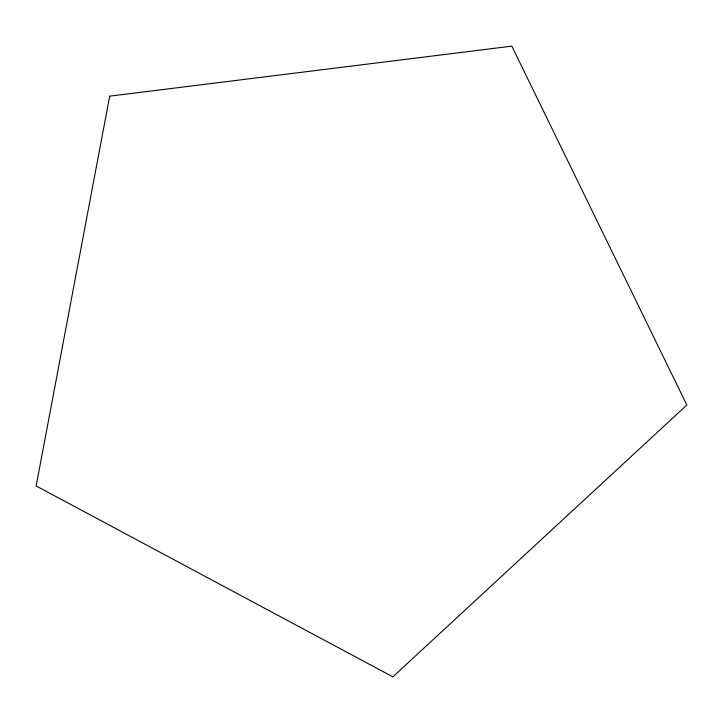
<?xml version="1.0" encoding="UTF-8"?>
<svg xmlns="http://www.w3.org/2000/svg" width="723" height="723" viewBox="0 0 723 723"><rect width="100%" height="100%" fill="white"/><g stroke="black" fill="none" stroke-linecap="round" stroke-linejoin="round"><path stroke-width="1.08" d="M109.697 96.15L36.15 485.955L392.86 676.855L686.841 405.034L511.83 46.145L109.688 96.15"/></g></svg>
